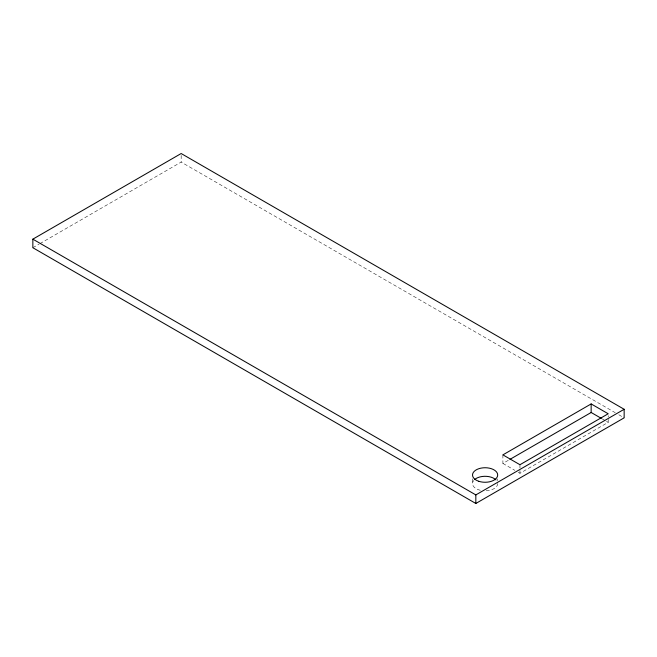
<?xml version="1.0" encoding="UTF-8"?>
<svg xmlns="http://www.w3.org/2000/svg" width="657" height="657" viewBox="0 0 657 657"><rect width="100%" height="100%" fill="white"/><g stroke="black" fill="none" stroke-linecap="round" stroke-linejoin="round"><path stroke-width="0.49" stroke-dasharray="3.29 2.46" d="M32.85 247.722L39.067 244.133M39.954 243.624L181.168 162.09L615.272 412.719M502.901 454.874L502.901 463.44L509.076 459.875M518.25 472.301L519.958 473.286L608.201 422.336L608.201 415.676M618.82 414.764L624.15 417.844M602.239 418.887L605.647 420.858M606.501 421.351L608.201 422.336M502.901 463.44L514.833 470.33M519.958 464.721L519.958 473.286M497.686 478.805L497.686 480.71M472.514 478.805L472.514 483.56M181.168 155.43L181.168 162.09M497.686 483.56A12.582 7.268 0 0 1 485.917 490.812M480.283 490.278A12.582 7.268 0 0 1 473.697 480.489"/><path stroke-width="0.99" d="M32.85 239.156L181.168 153.524L624.15 409.278L624.15 417.844L475.832 503.476L32.85 247.722L32.85 239.156L475.832 494.91L624.15 409.278M591.152 403.924L502.901 454.874L519.958 464.721L608.201 413.77L591.152 403.924L591.152 412.489L509.955 459.366M591.152 412.489L601.385 418.394M475.832 494.91L475.832 503.476M474.789 479.396A12.582 7.268 0 0 1 495.994 479.93M478.805 481.294A12.582 7.268 0 0 0 497.686 475.003A12.582 7.268 0 0 0 478.805 468.712A12.582 7.268 0 0 0 478.805 481.294"/></g></svg>
